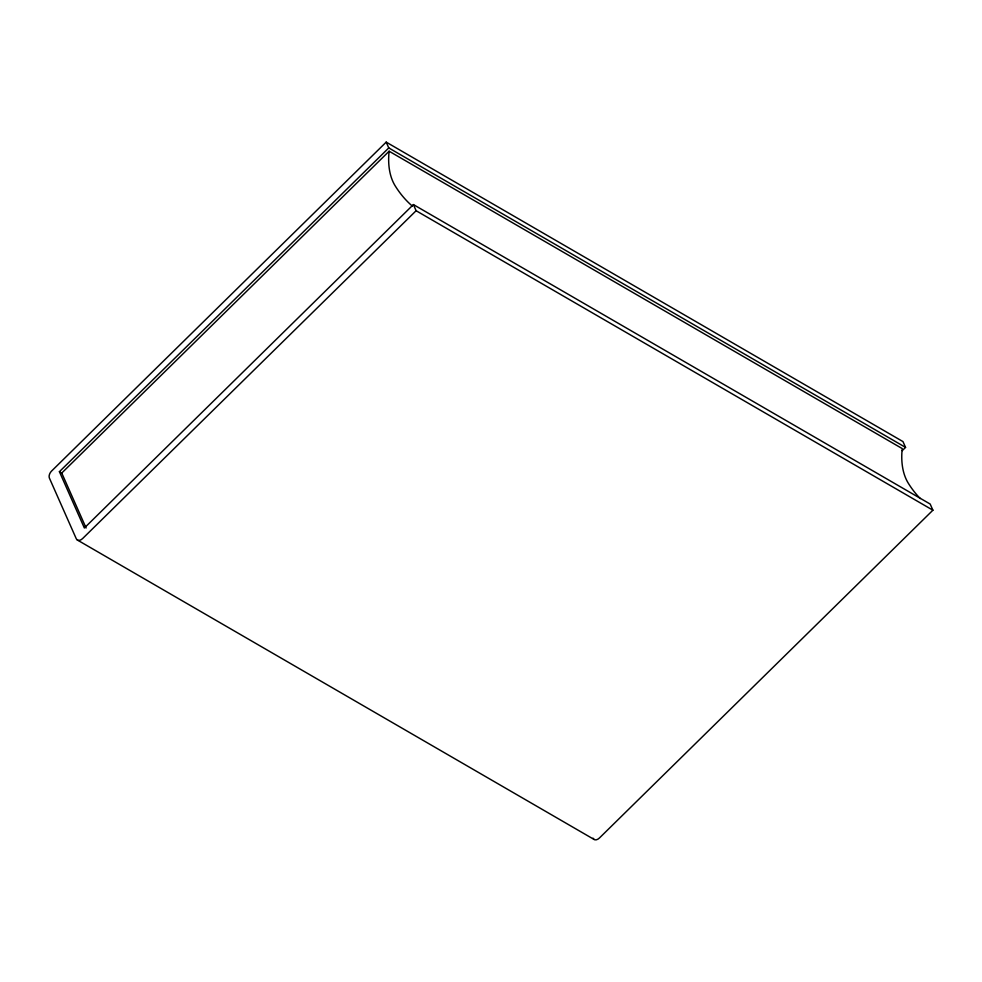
<?xml version="1.0" encoding="UTF-8"?>
<svg xmlns="http://www.w3.org/2000/svg" width="982" height="982" viewBox="0 0 982 982"><rect width="100%" height="100%" fill="white"/><g stroke="black" fill="none" stroke-linecap="round" stroke-linejoin="round"><path stroke-width="1.47" d="M386.196 142.12L51.518 471.115A5.376 3.302 -59.9 0 0 49.407 478.099L76.252 538.701A6.702 4.124 -59.9 0 0 82.672 538.504L416.11 210.725L413.397 204.575L84.366 528.009L59.411 471.691L388.762 147.926L386.196 142.12L902.974 441.593L905.551 447.399L902.262 450.628M86.097 527.997L61.743 473.042L389.118 151.228L902.225 448.578A73.687 45.356 -59.9 0 0 908.325 483.254A205.41 126.457 -59.9 0 0 920.244 498.549M413.397 204.575L930.175 504.048L932.9 510.198L599.45 837.977A6.702 4.124 -59.9 0 1 593.042 838.174M388.762 147.926L905.551 447.399M416.11 210.725L932.9 510.198M59.411 471.691L61.743 473.042M77.32 539.99L594.11 839.463M389.118 151.228A73.687 45.356 -59.9 0 0 395.218 185.917A205.41 126.457 -59.9 0 0 412.28 206.048"/></g></svg>
